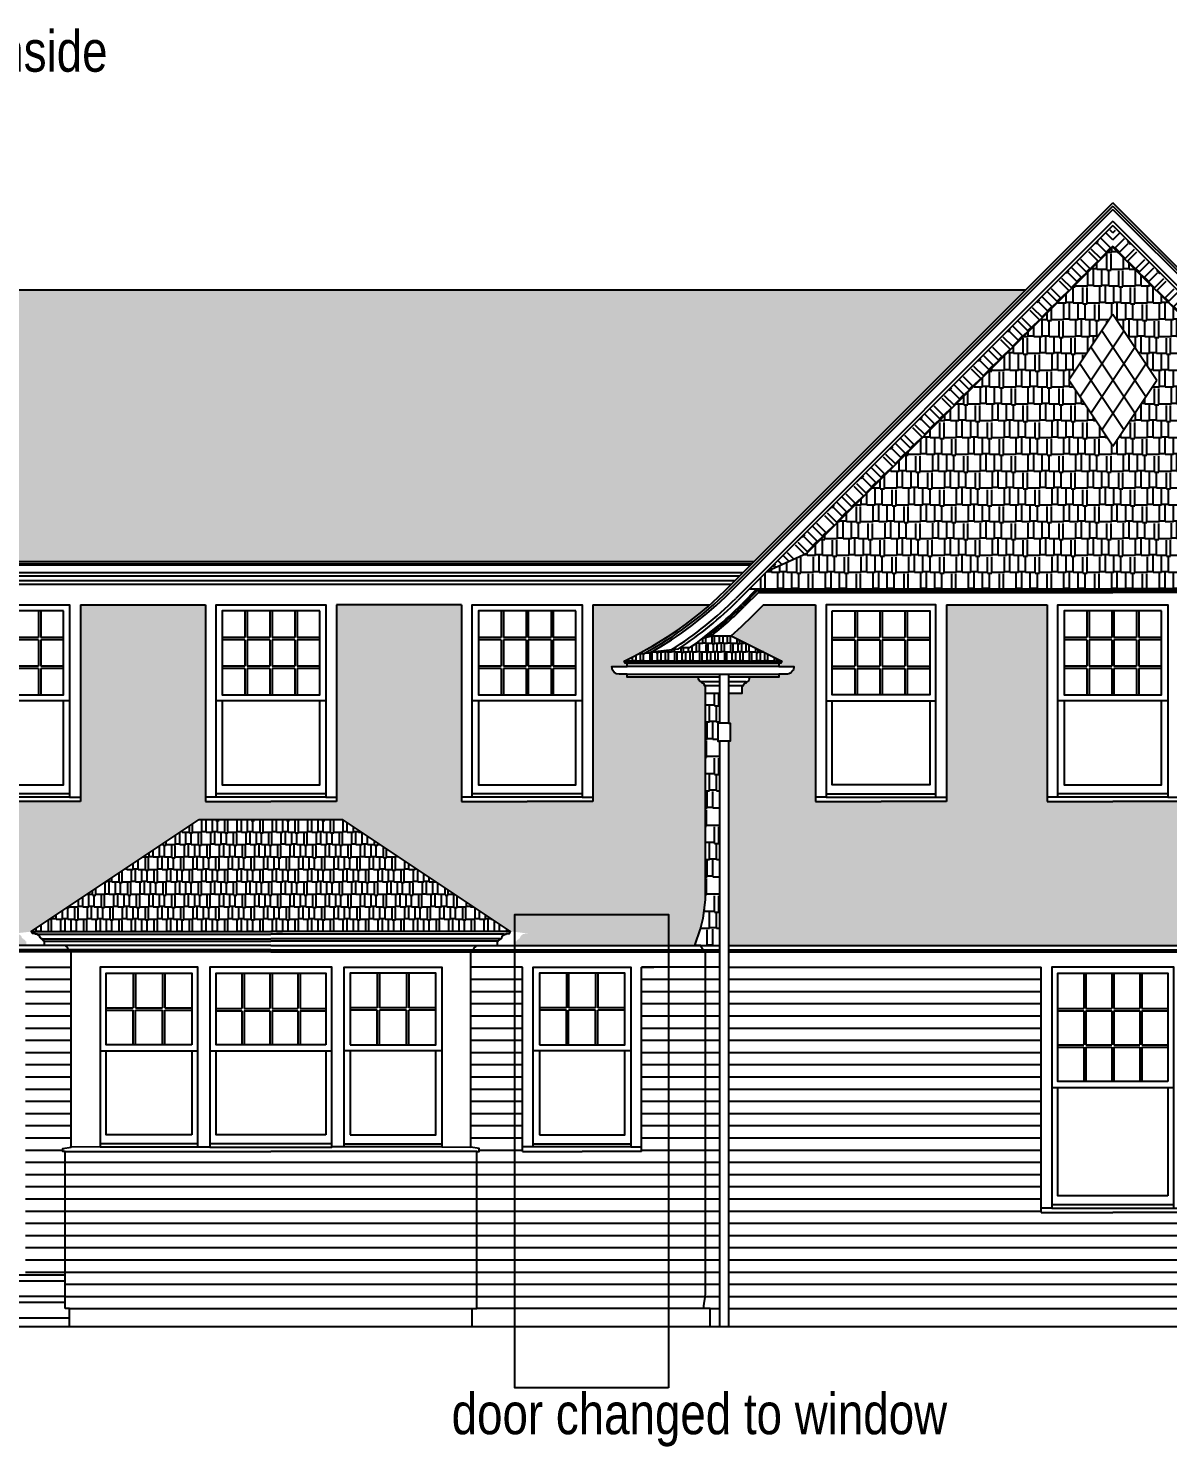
# Model space of a CAD drawing. Header units: inches. Extents: x 1902 to 78711, y -439399 to 11089.
# Drawn here: x 77982.6 to 78356.1, y -2848.3 to -2383.3 of the extents above; entities that cross this region are included whole.
import ezdxf

# ---------------------------------------------------------------- set-up
doc = ezdxf.new("R2010")
doc.units = ezdxf.units.IN
doc.header["$LTSCALE"] = 48
doc.header["$MEASUREMENT"] = 0
doc.layers.add('0_NONPRINT', color=8, linetype='CONTINUOUS', plot=False)
for name, color, linetype in [('1WHITE', 7, 'CONTINUOUS'), ('2MAGENTA', 6, 'CONTINUOUS'), ('3BLUE', 5, 'CONTINUOUS'), ('4CYAN', 4, 'CONTINUOUS'), ('6YELLOW', 2, 'CONTINUOUS'), ('8GREY', 8, 'CONTINUOUS'), ('A-CLEANPRINT', 8, 'CONTINUOUS'), ('A-TEXT', 6, 'CONTINUOUS')]:
    doc.layers.add(name, color=color, linetype=linetype)
doc.styles.add('QUARTER', font='stylu.ttf', dxfattribs={"width": 0.83, "height": 4.5})
pattern_1 = [(0, (78196.3814, -2691.1045), (0, 4), [])]

# ---------------------------------------------------------------- blocks, each defined once
blk = doc.blocks.new('Window- Ds no trim')
at = {"layer": '1WHITE', "ltscale": 0.25}
blk.add_line((20, -58), (-20, -58), dxfattribs=at)
for points in [[(18, -25.5), (-18, -25.5), (-18, -2), (18, -2)], [(18, -55), (-18, -55), (-18, -27.5), (18, -27.5)]]:
    blk.add_lwpolyline(points, close=True, dxfattribs=at)
at = {"layer": '2MAGENTA'}
blk.add_line((-20, -27.5), (20, -27.5), dxfattribs=at)
blk.add_lwpolyline([(-20, -59), (20, -59), (20, 0), (-20, 0)], close=True, dxfattribs=at)
at = {"layer": '8GREY', "ltscale": 0.25}
for p, q in [((-9.56, -2), (-9.56, -13.56)), ((-8.81, -2), (-8.81, -13.56)), ((-0.38, -2), (-0.38, -13.56)), ((0.37, -2), (0.37, -13.56)), ((8.81, -2), (8.81, -13.56)), ((9.56, -2), (9.56, -13.56)), ((-18, -13.56), (-9.56, -13.56)), ((-8.81, -13.56), (-0.38, -13.56)), ((0.37, -13.56), (8.81, -13.56)), ((9.56, -13.56), (18, -13.56)), ((-18, -14.31), (-9.56, -14.31)), ((-9.56, -14.31), (-9.56, -25.5)), ((-8.81, -14.31), (-0.38, -14.31)), ((-8.81, -14.31), (-8.81, -25.5)), ((-0.38, -14.31), (-0.38, -25.5)), ((0.37, -14.31), (8.81, -14.31)), ((0.37, -14.31), (0.37, -25.5)), ((8.81, -14.31), (8.81, -25.5)), ((9.56, -14.31), (18, -14.31)), ((9.56, -14.31), (9.56, -25.5))]:
    blk.add_line(p, q, dxfattribs=at)
blk = doc.blocks.new('Window- Bs No trim')
at = {"layer": '1WHITE'}
for points in [[(-16, -2), (16, -2), (16, -29.5), (-16, -29.5)], [(-16, -31.5), (16, -31.5), (16, -59), (-16, -59)]]:
    blk.add_lwpolyline(points, close=True, dxfattribs=at)
at = {"layer": '2MAGENTA'}
blk.add_line((-18, -31.5), (18, -31.5), dxfattribs=at)
blk.add_lwpolyline([(-18, -63), (18, -63), (18, 0), (-18, 0)], close=True, dxfattribs=at)
at = {"layer": '8GREY', "ltscale": 0.25}
for p, q in [((-8.56, -2), (-8.56, -10.67)), ((-7.81, -2), (-7.81, -10.67)), ((-0.37, -2), (-0.37, -10.67)), ((0.38, -2), (0.38, -10.67)), ((7.81, -2), (7.81, -10.67)), ((8.56, -2), (8.56, -10.67)), ((-16, -10.67), (-8.56, -10.67)), ((-16, -11.42), (-8.56, -11.42)), ((-8.56, -11.42), (-8.56, -20.08)), ((-7.81, -10.67), (-0.37, -10.67)), ((-7.81, -11.42), (-0.37, -11.42)), ((-7.81, -11.42), (-7.81, -20.08)), ((-0.37, -11.42), (-0.37, -20.08)), ((0.38, -10.67), (7.81, -10.67)), ((0.38, -11.42), (7.81, -11.42)), ((0.38, -11.42), (0.38, -20.08)), ((7.81, -11.42), (7.81, -20.08)), ((8.56, -10.67), (16, -10.67)), ((8.56, -11.42), (16, -11.42)), ((8.56, -11.42), (8.56, -20.08)), ((-16, -20.08), (-8.56, -20.08)), ((-16, -20.83), (-8.56, -20.83)), ((-8.56, -20.83), (-8.56, -29.5)), ((-7.81, -20.08), (-0.37, -20.08)), ((-7.81, -20.83), (-0.37, -20.83)), ((-7.81, -20.83), (-7.81, -29.5)), ((-0.37, -20.83), (-0.37, -29.5)), ((0.38, -20.08), (7.81, -20.08)), ((0.38, -20.83), (7.81, -20.83)), ((0.38, -20.83), (0.38, -29.5)), ((7.81, -20.83), (7.81, -29.5)), ((8.56, -20.08), (16, -20.08)), ((8.56, -20.83), (16, -20.83)), ((8.56, -20.83), (8.56, -29.5))]:
    blk.add_line(p, q, dxfattribs=at)
at = {"layer": '8GREY'}
blk.add_line((-18, -62), (18, -62), dxfattribs=at)
blk = doc.blocks.new('Window- Bs')
at = {"layer": '1WHITE'}
for p, q in [((-21.51, 0), (-21.51, -64.5)), ((21.51, 0), (21.51, -64.5)), ((-21.51, -64.5), (0, -64.5)), ((21.51, -64.5), (0, -64.5))]:
    blk.add_line(p, q, dxfattribs=at)
at = {"layer": '8GREY'}
for p, q in [((-18, -63), (-21.5, -63)), ((18, -63), (21.5, -63))]:
    blk.add_line(p, q, dxfattribs=at)
at = {"layer": '8GREY', "extrusion": (0, 0, -1), "zscale": -1}
blk.add_blockref('Window- Bs No trim', (0, 0), dxfattribs=at)
blk = doc.blocks.new('Window- As')
at = {"layer": '1WHITE'}
for p, q in [((-23.5, -80.5), (-23.5, 0)), ((23.5, -80.5), (23.5, 0))]:
    blk.add_line(p, q, dxfattribs=at)
at = {"layer": '1WHITE', "ltscale": 0.25}
for p, q in [((20, -78), (-20, -78)), ((-23.5, -80.5), (0, -80.5)), ((23.5, -80.5), (0, -80.5))]:
    blk.add_line(p, q, dxfattribs=at)
for points in [[(18, -37.5), (-18, -37.5), (-18, -2), (18, -2)], [(18, -75), (-18, -75), (-18, -39.5), (18, -39.5)]]:
    blk.add_lwpolyline(points, close=True, dxfattribs=at)
at = {"layer": '2MAGENTA'}
blk.add_line((-20, -39.5), (20, -39.5), dxfattribs=at)
blk.add_lwpolyline([(-20, -79), (20, -79), (20, 0), (-20, 0)], close=True, dxfattribs=at)
at = {"layer": '8GREY', "ltscale": 0.25}
for p, q in [((-9.56, -2), (-9.56, -13.58)), ((-8.81, -2), (-8.81, -13.58)), ((-0.38, -2), (-0.38, -13.58)), ((0.37, -2), (0.37, -13.58)), ((8.81, -2), (8.81, -13.58)), ((9.56, -2), (9.56, -13.58)), ((-18, -13.58), (-9.56, -13.58)), ((-8.81, -13.58), (-0.38, -13.58)), ((0.37, -13.58), (8.81, -13.58)), ((9.56, -13.58), (18, -13.58)), ((-18, -14.33), (-9.56, -14.33)), ((-9.56, -14.33), (-9.56, -25.54)), ((-8.81, -14.33), (-0.38, -14.33)), ((-8.81, -14.33), (-8.81, -25.54)), ((-0.38, -14.33), (-0.38, -25.54)), ((0.37, -14.33), (8.81, -14.33)), ((0.37, -14.33), (0.37, -25.54)), ((8.81, -14.33), (8.81, -25.54)), ((9.56, -14.33), (18, -14.33)), ((9.56, -14.33), (9.56, -25.54)), ((-18, -25.54), (-9.56, -25.54)), ((-18, -26.29), (-9.56, -26.29)), ((-9.56, -26.29), (-9.56, -37.5)), ((-8.81, -25.54), (-0.38, -25.54)), ((-8.81, -26.29), (-0.38, -26.29)), ((-8.81, -26.29), (-8.81, -37.5)), ((-0.38, -26.29), (-0.38, -37.5)), ((0.37, -25.54), (8.81, -25.54)), ((0.37, -26.29), (8.81, -26.29)), ((0.37, -26.29), (0.37, -37.5)), ((8.81, -26.29), (8.81, -37.5)), ((9.56, -25.54), (18, -25.54)), ((9.56, -26.29), (18, -26.29)), ((9.56, -26.29), (9.56, -37.5)), ((-20, -79), (-23.5, -79)), ((20, -79), (23.5, -79))]:
    blk.add_line(p, q, dxfattribs=at)

msp = doc.modelspace()

# ---------------------------------------------------------------- hatches: boundary and pattern name
at = {"layer": '8GREY'}
h = msp.add_hatch(dxfattribs=at)
h.set_pattern_fill('AR-RSHKE', color=256, scale=0.4, angle=314.9956, style=0)
h.set_pattern_definition([(225.0044, (78386.2904, -2399.841), (-10.60631, -3.8192), [2.4, -2, 2.8, -1.2, 3.6, -1.6]), (225.0044, (78384.452, -2401.3966), (-10.60631, -3.8192), [2, -7.6, 1.6, -2.4]), (225.0044, (78381.412, -2405.1445), (-10.60631, -3.8192), [1.2, -12.4]), (135.0044, (78386.2904, -2399.841), (-0.9904, 5.7982), [4.6, -14.6]), (135.0044, (78384.5935, -2401.538), (-0.9904, 5.7982), [4.5, -14.7]), (135.0044, (78383.1794, -2402.9524), (-0.9904, 5.7982), [4.2, -15]), (135.0044, (78381.4118, -2405.1445), (-0.9904, 5.7982), [4.6, -14.6]), (135.0044, (78380.5633, -2405.993), (-0.9904, 5.7982), [4.6, -14.6]), (135.0044, (78377.8058, -2408.3268), (-0.9904, 5.7982), [4.4, -14.8])])
h.paths.add_polyline_path([(78338.13, -2448), (78338.13, -2455.07), (78237.76, -2555.44), (78224.98, -2561.15)])
h = msp.add_hatch(dxfattribs=at)
h.set_pattern_fill('AR-RSHKE', color=256, scale=0.4, angle=314.9956, style=0)
h.set_pattern_definition([(314.9956, (78289.9735, -2399.841), (10.60631, -3.8192), [2.4, -2, 2.8, -1.2, 3.6, -1.6]), (314.9956, (78291.812, -2401.3966), (10.60631, -3.8192), [2, -7.6, 1.6, -2.4]), (314.9956, (78294.852, -2405.1445), (10.60631, -3.8192), [1.2, -12.4]), (44.9956, (78289.9735, -2399.841), (0.9904, 5.7982), [4.6, -14.6]), (44.9956, (78291.6704, -2401.538), (0.9904, 5.7982), [4.5, -14.7]), (44.9956, (78293.0845, -2402.9524), (0.9904, 5.7982), [4.2, -15]), (44.9956, (78294.852, -2405.1445), (0.9904, 5.7982), [4.6, -14.6]), (44.9956, (78295.7006, -2405.993), (0.9904, 5.7982), [4.6, -14.6]), (44.9956, (78298.458, -2408.3268), (0.9904, 5.7982), [4.4, -14.8])])
h.paths.add_polyline_path([(78338.13, -2448), (78338.13, -2455.07), (78438.5, -2555.44), (78451.28, -2561.15)])
h = msp.add_hatch(dxfattribs=at)
h.set_pattern_fill('AR-RSHKE', color=256, scale=0.46, style=0)
h.set_pattern_definition([(0, (78277.0344, -2567.1466), (11.73, 5.52), [2.76, -2.3, 3.22, -1.38, 4.14, -1.84]), (0, (78279.7944, -2566.9166), (11.73, 5.52), [2.3, -8.74, 1.84, -2.76]), (0, (78285.3144, -2567.4916), (11.73, 5.52), [1.38, -14.26]), (90, (78277.0344, -2567.1466), (-3.91, 5.52), [5.29, -16.79]), (90, (78279.7944, -2567.1466), (-3.91, 5.52), [5.175, -16.905]), (90, (78282.0944, -2567.1466), (-3.91, 5.52), [4.83, -17.25]), (90, (78285.3144, -2567.4916), (-3.91, 5.52), [5.29, -16.79]), (90, (78286.6944, -2567.4916), (-3.91, 5.52), [5.29, -16.79]), (90, (78290.8344, -2567.1466), (-3.91, 5.52), [5.06, -17.02])])
h.paths.add_polyline_path([(78338.13, -2455.07), (78338.13, -2477.07), (78352.55, -2498.7), (78338.13, -2520.34), (78323.71, -2498.7), (78338.13, -2477.07), (78338.13, -2455.07), (78237.76, -2555.44), (78224.98, -2561.15), (78218.98, -2567.15), (78338.13, -2567.15), (78457.28, -2567.15), (78451.28, -2561.15), (78438.5, -2555.44)])
h = msp.add_hatch(dxfattribs=at)
h.set_pattern_fill('AR-RSHKE', color=256, scale=0.312, style=0)
h.set_pattern_definition([(0, (78006.1982, -2558.296), (7.956, 3.744), [1.872, -1.56, 2.184, -0.936, 2.808, -1.248]), (0, (78008.0702, -2558.14), (7.956, 3.744), [1.56, -5.928, 1.248, -1.872]), (0, (78011.8142, -2558.53), (7.956, 3.744), [0.936, -9.672]), (90, (78006.1982, -2558.296), (-2.652, 3.744), [3.588, -11.388]), (90, (78008.0702, -2558.296), (-2.652, 3.744), [3.51, -11.466]), (90, (78009.6302, -2558.296), (-2.652, 3.744), [3.276, -11.7]), (90, (78011.8142, -2558.53), (-2.652, 3.744), [3.588, -11.388]), (90, (78012.7502, -2558.53), (-2.652, 3.744), [3.588, -11.388]), (90, (78015.5582, -2558.296), (-2.652, 3.744), [3.432, -11.544])])
h.paths.add_polyline_path([(78309.51, -2469.2), (77814.75, -2469.2), (77903.85, -2558.3), (78220.41, -2558.3)])
h = msp.add_hatch(dxfattribs=at)
h.set_pattern_fill('AR-RSHKE', color=256, scale=0.47, style=0)
h.set_pattern_definition([(0, (77953.498, -2684.0525), (11.985, 5.64), [2.82, -2.35, 3.29, -1.41, 4.23, -1.88]), (0, (77956.318, -2683.8175), (11.985, 5.64), [2.35, -8.93, 1.88, -2.82]), (0, (77961.958, -2684.405), (11.985, 5.64), [1.41, -14.57]), (90, (77953.4983, -2684.0525), (-3.995, 5.64), [5.405, -17.155]), (90, (77956.3183, -2684.0525), (-3.995, 5.64), [5.2875, -17.2725]), (90, (77958.6683, -2684.0525), (-3.995, 5.64), [4.935, -17.625]), (90, (77961.9583, -2684.405), (-3.995, 5.64), [5.405, -17.155]), (90, (77963.3683, -2684.405), (-3.995, 5.64), [5.405, -17.155]), (90, (77967.5983, -2684.0525), (-3.995, 5.64), [5.17, -17.39])])
h.paths.add_polyline_path([(78038.63, -2642.77), (78085.63, -2642.77), (78140.54, -2679.37), (78146.3, -2680.11), (78145.39, -2680.11), (78145.28, -2680.28), (78144.63, -2680.28), (78144.63, -2680.53), (78144.3, -2680.67), (78144.05, -2680.92), (78143.91, -2681.22), (78143.71, -2681.66), (78143.18, -2681.93), (78143.18, -2682.11), (78142.95, -2682.16), (78142.79, -2682.27), (78142.67, -2682.46), (78142.63, -2682.65), (78142.38, -2682.65), (78142.38, -2684.05), (78201.13, -2684.05), (78202.97, -2678.56), (78203.78, -2675.07), (78204.3, -2671.66), (78204.54, -2669.01), (78204.63, -2667.55), (78204.63, -2598.87), (78204.27, -2598.87), (78204.21, -2598.54), (78204, -2598.21), (78203.68, -2598), (78203.34, -2597.94), (78203.34, -2597.6), (78202.92, -2597.51), (78202.57, -2597.28), (78202.25, -2596.82), (78202.26, -2596.1), (78178.88, -2596.1), (78178.88, -2595.1), (78176.38, -2595.1), (78175.45, -2594.92), (78174.68, -2594.44), (78174.11, -2593.74), (78173.95, -2593.18), (78173.89, -2592.6), (78178.88, -2592.6), (78178.88, -2592.22), (78178.88, -2591.48), (78178.21, -2591.48), (78177.87, -2590.81), (78180.72, -2589.38), (78182.36, -2588.55), (78187.36, -2585.79), (78192.09, -2582.89), (78195.32, -2580.72), (78197.99, -2578.82), (78200.41, -2576.98), (78202.38, -2575.42), (78205.43, -2572.86), (78205.99, -2572.36), (78167.64, -2572.36), (78167.64, -2636.86), (78146.13, -2636.86), (78124.63, -2636.86), (78124.63, -2572.36), (78083.64, -2572.36), (78083.64, -2636.86), (78062.13, -2636.86), (78040.63, -2636.86), (78040.63, -2572.36), (77999.64, -2572.36), (77999.64, -2636.86), (77978.13, -2636.86), (77956.63, -2636.86), (77956.63, -2572.36), (77918.27, -2572.36), (77918.84, -2572.86), (77921.88, -2575.42), (77923.85, -2576.98), (77926.28, -2578.82), (77928.94, -2580.72), (77932.17, -2582.89), (77936.9, -2585.79), (77941.9, -2588.55), (77943.54, -2589.38), (77946.39, -2590.81), (77946.05, -2591.48), (77945.38, -2591.48), (77945.38, -2592.6), (77950.38, -2592.6), (77950.31, -2593.18), (77950.16, -2593.74), (77949.58, -2594.44), (77948.81, -2594.92), (77947.88, -2595.1), (77945.38, -2595.1), (77945.38, -2596.1), (77921.94, -2596.1), (77922.04, -2596.5), (77921.86, -2597.17), (77921.35, -2597.51), (77920.93, -2597.6), (77920.93, -2597.94), (77920.58, -2598), (77920.26, -2598.21), (77920.05, -2598.54), (77919.99, -2598.87), (77919.63, -2598.87), (77919.63, -2598.87), (77919.63, -2667.55), (77919.72, -2669.01), (77919.96, -2671.66), (77920.49, -2675.07), (77921.29, -2678.56), (77923.13, -2684.05), (77981.88, -2684.05), (77981.88, -2682.65), (77981.63, -2682.65), (77981.6, -2682.46), (77981.47, -2682.27), (77981.31, -2682.16), (77981.08, -2682.11), (77981.08, -2681.93), (77980.7, -2681.74), (77980.45, -2681.42), (77980.36, -2681.22), (77980.22, -2680.92), (77979.96, -2680.67), (77979.63, -2680.53), (77979.63, -2680.28), (77978.98, -2680.28), (77977.97, -2680.11), (77983.55, -2679.49)])
h = msp.add_hatch(dxfattribs=at)
h.set_pattern_fill('AR-RSHKE', color=256, scale=0.47, style=0)
h.set_pattern_definition([(0, (78320.528, -2684.0527), (11.985, 5.64), [2.82, -2.35, 3.29, -1.41, 4.23, -1.88]), (0, (78323.348, -2683.8177), (11.985, 5.64), [2.35, -8.93, 1.88, -2.82]), (0, (78328.988, -2684.405), (11.985, 5.64), [1.41, -14.57]), (90, (78320.528, -2684.0527), (-3.995, 5.64), [5.405, -17.155]), (90, (78323.348, -2684.0527), (-3.995, 5.64), [5.2875, -17.2725]), (90, (78325.698, -2684.0527), (-3.995, 5.64), [4.935, -17.625]), (90, (78328.988, -2684.4052), (-3.995, 5.64), [5.405, -17.155]), (90, (78330.398, -2684.4052), (-3.995, 5.64), [5.405, -17.155]), (90, (78334.628, -2684.0527), (-3.995, 5.64), [5.17, -17.39])])
h.paths.add_polyline_path([(78316.63, -2572.36), (78283.64, -2572.36), (78283.64, -2636.86), (78262.13, -2636.86), (78240.63, -2636.86), (78240.63, -2572.36), (78223.62, -2572.36), (78220.14, -2575.83), (78216.43, -2579.4), (78212.97, -2582.49), (78229.6, -2590.81), (78229.26, -2591.48), (78228.59, -2591.48), (78228.59, -2592.6), (78233.59, -2592.6), (78233.55, -2593.04), (78233.46, -2593.41), (78233.3, -2593.77), (78233.05, -2594.15), (78232.72, -2594.5), (78232.38, -2594.75), (78231.96, -2594.95), (78231.52, -2595.07), (78231.09, -2595.1), (78228.59, -2595.1), (78228.59, -2596.1), (78218.94, -2596.1), (78219.03, -2596.42), (78218.95, -2596.88), (78218.75, -2597.22), (78218.42, -2597.48), (78217.92, -2597.6), (78217.92, -2597.94), (78217.64, -2597.98), (78217.26, -2598.21), (78217.05, -2598.55), (78216.99, -2598.87), (78216.63, -2598.87), (78216.63, -2601.35), (78212.13, -2601.35), (78212.13, -2611.1), (78212.63, -2611.1), (78212.63, -2617.1), (78212.13, -2617.1), (78212.13, -2684.05), (78497.26, -2684.05), (78497.26, -2684.05), (78507.64, -2684.05), (78508.38, -2684.54), (78508.79, -2683.91), (78468.51, -2657.18), (78467.88, -2656.76), (78468.3, -2656.14), (78471.63, -2658.35), (78471.63, -2601.35), (78459.63, -2601.35), (78459.63, -2598.87), (78459.28, -2598.87), (78459.22, -2598.55), (78459, -2598.21), (78458.63, -2597.98), (78458.34, -2597.94), (78458.34, -2597.6), (78457.84, -2597.48), (78457.51, -2597.22), (78457.32, -2596.88), (78457.25, -2596.5), (78457.27, -2596.32), (78457.33, -2596.1), (78447.67, -2596.1), (78447.67, -2595.1), (78445.17, -2595.1), (78444.75, -2595.07), (78444.31, -2594.95), (78443.89, -2594.75), (78443.55, -2594.5), (78443.21, -2594.15), (78442.96, -2593.77), (78442.8, -2593.41), (78442.71, -2593.04), (78442.67, -2592.6), (78447.67, -2592.6), (78447.67, -2591.48), (78447, -2591.48), (78446.67, -2590.81), (78463.3, -2582.49), (78459.83, -2579.4), (78456.12, -2575.83), (78452.65, -2572.36), (78435.64, -2572.36), (78435.64, -2636.86), (78414.13, -2636.86), (78392.63, -2636.86), (78392.63, -2572.36), (78359.64, -2572.36), (78359.64, -2636.86), (78338.13, -2636.86), (78316.63, -2636.86)])
h.paths.add_polyline_path([(78507.66, -2684.06), (78490.12, -2678.43), (78468.52, -2664.1), (78468.52, -2658.09)], flags=17)
h = msp.add_hatch(dxfattribs=at)
h.set_pattern_fill('AR-RSHKE', color=256, scale=0.24, style=0)
h.set_pattern_definition([(180, (79448.0904, -2590.805), (-6.12, 2.88), [1.44, -1.2, 1.68, -0.72, 2.16, -0.96]), (180, (79446.6504, -2590.685), (-6.12, 2.88), [1.2, -4.56, 0.96, -1.44]), (180, (79443.7704, -2590.985), (-6.12, 2.88), [0.72, -7.44]), (90, (79448.0904, -2590.805), (2.04, 2.88), [2.76, -8.76]), (90, (79446.6504, -2590.805), (2.04, 2.88), [2.7, -8.82]), (90, (79445.4504, -2590.805), (2.04, 2.88), [2.52, -9]), (90, (79443.7704, -2590.985), (2.04, 2.88), [2.76, -8.76]), (90, (79443.0504, -2590.985), (2.04, 2.88), [2.76, -8.76]), (90, (79440.8904, -2590.805), (2.04, 2.88), [2.64, -8.88])])
edge = h.paths.add_edge_path()
edge.add_arc((78127.72, -2483.41), 123.75, 303.3635, 303.5926)
edge.add_line((78196.19, -2586.49), (78199.3, -2586.49))
edge.add_arc((78127.72, -2483.41), 125.5, 304.7771, 307.2174)
edge.add_line((78203.62, -2583.35), (78206.25, -2582.73))
edge.add_arc((78127.72, -2483.41), 126.62, 308.3338, 308.5107)
edge.add_line((78206.56, -2582.49), (78212.97, -2582.49))
edge.add_line((78212.97, -2582.49), (78229.6, -2590.81))
edge.add_line((78229.6, -2590.81), (78177.87, -2590.81))
edge.add_line((78177.87, -2590.81), (78182.69, -2588.37))
edge.add_line((78182.69, -2588.37), (78184.32, -2588.37))
edge.add_arc((78127.72, -2483.41), 119.25, 298.3358, 298.5878)
edge.add_line((78184.78, -2588.12), (78186.33, -2588.12))
edge.add_arc((78127.72, -2483.41), 120, 299.238, 299.5719)
edge.add_line((78186.94, -2587.77), (78195.77, -2586.76))
h = msp.add_hatch(dxfattribs=at)
h.set_pattern_fill('AR-RSHKE', color=256, scale=0.47, style=0)
h.set_pattern_definition([(0, (78207.0286, -2684.0526), (11.985, 5.64), [2.82, -2.35, 3.29, -1.41, 4.23, -1.88]), (0, (78209.8486, -2683.8176), (11.985, 5.64), [2.35, -8.93, 1.88, -2.82]), (0, (78215.4886, -2684.405), (11.985, 5.64), [1.41, -14.57]), (90, (78207.0286, -2684.0526), (-3.995, 5.64), [5.405, -17.155]), (90, (78209.8486, -2684.0526), (-3.995, 5.64), [5.2875, -17.2725]), (90, (78212.1986, -2684.0526), (-3.995, 5.64), [4.935, -17.625]), (90, (78215.4886, -2684.405), (-3.995, 5.64), [5.405, -17.155]), (90, (78216.8986, -2684.405), (-3.995, 5.64), [5.405, -17.155]), (90, (78221.1286, -2684.0526), (-3.995, 5.64), [5.17, -17.39])])
h.paths.add_polyline_path([(78209.13, -2617.1), (78208.63, -2617.1), (78208.63, -2611.1), (78209.13, -2611.1), (78209.13, -2601.35), (78204.63, -2601.35), (78204.63, -2667.55), (78204.54, -2669.01), (78204.3, -2671.66), (78203.78, -2675.07), (78202.97, -2678.56), (78201.13, -2684.05), (78209.13, -2684.05)])
h = msp.add_hatch(dxfattribs=at)
h.set_pattern_fill('AR-RSHKE,_O', color=256, scale=0.34)
h.set_pattern_definition([(0, (78063.9903, -2679.4885), (8.67, 4.08), [2.04, -1.7, 2.38, -1.02, 3.06, -1.36]), (0, (78066.0303, -2679.3185), (8.67, 4.08), [1.7, -6.46, 1.36, -2.04]), (0, (78070.1103, -2679.7435), (8.67, 4.08), [1.02, -10.54]), (90, (78063.9903, -2679.4885), (-2.89, 4.08), [3.91, -12.41]), (90, (78066.0303, -2679.4885), (-2.89, 4.08), [3.825, -12.495]), (90, (78067.7303, -2679.4885), (-2.89, 4.08), [3.57, -12.75]), (90, (78070.1103, -2679.7435), (-2.89, 4.08), [3.91, -12.41]), (90, (78071.1303, -2679.7435), (-2.89, 4.08), [3.91, -12.41]), (90, (78074.1903, -2679.4885), (-2.89, 4.08), [3.74, -12.58])])
h.paths.add_polyline_path([(78085.63, -2642.77), (78038.63, -2642.77), (77983.55, -2679.49), (78062.13, -2679.49), (78140.54, -2679.37)])
h = msp.add_hatch(dxfattribs=at)
h.set_pattern_fill('_USER', color=256, scale=4, style=0, pattern_type=0)
h.set_pattern_definition(pattern_1)
h.paths.add_polyline_path([(77938.63, -2691.11), (77919.63, -2691.11), (77919.63, -2691.11), (77919.63, -2792.11), (77938.63, -2792.11), (77938.63, -2789.1)])
h.paths.add_polyline_path([(77996.63, -2691.11), (77981.63, -2691.11), (77981.63, -2789.1), (77981.63, -2792.11), (77994.63, -2792.11), (77994.63, -2751.6), (77993.88, -2751.6), (77993.88, -2750.6), (77996.63, -2750.11)])
h = msp.add_hatch(dxfattribs=at)
h.set_pattern_fill('_USER', color=256, scale=4, style=0, pattern_type=0)
h.set_pattern_definition(pattern_1)
h.paths.add_polyline_path([(78204.63, -2691.11), (78183.63, -2691.1), (78183.63, -2751.6), (78164.13, -2751.61), (78144.63, -2751.6), (78144.63, -2691.11), (78127.63, -2691.11), (78127.64, -2750.11), (78130.38, -2750.6), (78130.38, -2751.6), (78129.63, -2751.6), (78129.63, -2803.1), (78203.88, -2803.1), (78204.13, -2801.41), (78204.44, -2799.35), (78204.63, -2798.08)])
h = msp.add_hatch(dxfattribs=at)
h.set_pattern_fill('_USER', color=256, scale=4, style=0, pattern_type=0)
h.set_pattern_definition([(0, (78227.2147, -2691.105), (0, 4), [])])
h.paths.add_polyline_path([(78209.13, -2691.11), (78204.63, -2691.11), (78204.63, -2784.08), (78204.36, -2785.9), (78204.63, -2798.08), (78203.88, -2803.1), (78209.13, -2803.1)])
h.paths.add_polyline_path([(78314.63, -2691.11), (78212.13, -2691.11), (78212.13, -2803.1), (78338.13, -2803.1), (78338.13, -2771.61), (78314.63, -2771.61)])
h.paths.add_polyline_path([(78495.63, -2691.11), (78361.63, -2691.11), (78361.63, -2771.61), (78338.13, -2771.61), (78338.13, -2803.1), (78495.63, -2803.1)])
h = msp.add_hatch(dxfattribs=at)
h.set_pattern_fill('_USER', color=256, scale=4, style=0, pattern_type=0)
h.set_pattern_definition(pattern_1)
h.paths.add_polyline_path([(78129.63, -2751.6), (78062.13, -2751.6), (77994.63, -2751.6), (77994.63, -2779.34), (77994.63, -2783.36), (77994.63, -2786.74), (77994.63, -2803.1), (78129.63, -2803.1), (78135.63, -2787.3), (78135.91, -2785.9), (78135.62, -2783.97)])

# ---------------------------------------------------------------- linework, layer by layer
at = {"layer": '0_NONPRINT'}
for q in [(78237.76, -2555.44), (78438.5, -2555.44)]:
    msp.add_line((78338.13, -2455.07), q, dxfattribs=at)
at = {"layer": '1WHITE'}
for p, q in [((78338.13, -2442.69), (78212.57, -2568.26)), ((78338.13, -2442.69), (78463.7, -2568.26)), ((78338.13, -2448), (78215.22, -2570.91)), ((78338.13, -2448), (78461.04, -2570.91)), ((78224.98, -2561.15), (78237.76, -2555.44)), ((78220.41, -2558.3), (77903.85, -2558.3)), ((77911.18, -2565.62), (78213.08, -2565.62)), ((78221.93, -2568.27), (78217.25, -2572.94)), ((78221.93, -2568.27), (78338.13, -2568.27)), ((78454.34, -2568.27), (78338.13, -2568.27)), ((77999.64, -2572.36), (78040.63, -2572.36)), ((78124.63, -2572.36), (78083.64, -2572.36)), ((78167.64, -2572.36), (78205.99, -2572.36)), ((78206.25, -2582.73), (78203.62, -2583.35)), ((78206.56, -2582.49), (78212.97, -2582.49)), ((78184.32, -2588.37), (78182.69, -2588.37)), ((78184.78, -2588.12), (78186.33, -2588.12)), ((78186.94, -2587.77), (78195.77, -2586.76)), ((78199.3, -2586.49), (78196.19, -2586.49)), ((78177.87, -2590.81), (78229.6, -2590.81)), ((78178.88, -2591.48), (78228.59, -2591.48)), ((78209.13, -2598.87), (78204.63, -2598.87)), ((78216.63, -2598.87), (78212.13, -2598.87)), ((78038.63, -2642.77), (78085.63, -2642.77)), ((77983.55, -2679.49), (78062.13, -2679.49)), ((77985.63, -2680.28), (78062.13, -2680.28)), ((77987.88, -2682.65), (78062.13, -2682.65)), ((78140.71, -2679.49), (78062.13, -2679.49)), ((78138.63, -2680.28), (78062.13, -2680.28)), ((78136.38, -2682.65), (78062.13, -2682.65)), ((78062.13, -2686.1), (77915.13, -2686.1)), ((78062.13, -2686.1), (77915.13, -2686.1)), ((78062.13, -2686.1), (78209.13, -2686.1)), ((78062.13, -2686.1), (78209.13, -2686.1)), ((78212.13, -2686.1), (78495.63, -2686.1)), ((78212.13, -2686.1), (78495.63, -2686.1)), ((77981.63, -2691.11), (77996.63, -2691.11)), ((78144.63, -2691.11), (78127.63, -2691.11)), ((78144.63, -2751.6), (78144.63, -2691.1)), ((78209.13, -2691.11), (78183.63, -2691.1)), ((78183.63, -2751.6), (78183.63, -2691.1)), ((78212.13, -2691.11), (78314.63, -2691.11)), ((77994.63, -2751.6), (78062.13, -2751.6)), ((78006.13, -2750.1), (77996.63, -2750.11)), ((78038.13, -2750.1), (78042.13, -2750.1)), ((78129.63, -2751.6), (78062.13, -2751.6)), ((78086.13, -2750.1), (78082.13, -2750.1)), ((78118.13, -2750.1), (78127.64, -2750.11)), ((77994.63, -2794.11), (77919.63, -2794.11)), ((77994.63, -2801.11), (77919.63, -2801.11)), ((78203.88, -2803.1), (78129.63, -2803.1)), ((78206.13, -2803.1), (78209.13, -2803.1)), ((78212.13, -2803.1), (78494.13, -2803.1))]:
    msp.add_line(p, q, dxfattribs=at)
at = {"layer": '1WHITE', "ltscale": 0.25}
for p, q in [((78038.13, -2749.1), (78006.13, -2749.1)), ((78086.13, -2749.1), (78118.13, -2749.1)), ((78144.63, -2751.6), (78164.13, -2751.61)), ((78148.13, -2749.1), (78180.13, -2749.1)), ((78183.63, -2751.6), (78164.13, -2751.61))]:
    msp.add_line(p, q, dxfattribs=at)
at = {"layer": '1WHITE'}
for points in [[(78212.97, -2582.49), (78216.43, -2579.4), (78220.14, -2575.83), (78223.62, -2572.36), (78240.63, -2572.36)], [(78283.64, -2572.36), (78316.63, -2572.36)], [(78212.13, -2601.35), (78216.63, -2601.35), (78216.63, -2598.87), (78216.99, -2598.87), (78217.05, -2598.55), (78217.26, -2598.21), (78217.64, -2597.98), (78217.92, -2597.94), (78217.92, -2597.6), (78218.42, -2597.48), (78218.75, -2597.22), (78218.95, -2596.88), (78219.01, -2596.5), (78219, -2596.32), (78218.94, -2596.1)], [(78204.63, -2601.35), (78209.13, -2601.35)]]:
    msp.add_lwpolyline(points, dxfattribs=at)
at = {"layer": '1WHITE', "ltscale": 0.25}
for points in [[(78036.13, -2716.6), (78008.13, -2716.6), (78008.13, -2693.11), (78036.13, -2693.11)], [(78088.13, -2716.6), (78116.13, -2716.6), (78116.13, -2693.11), (78088.13, -2693.11)], [(78150.13, -2716.6), (78178.13, -2716.6), (78178.13, -2693.11), (78150.13, -2693.11)], [(78036.13, -2746.1), (78008.13, -2746.1), (78008.13, -2718.6), (78036.13, -2718.6)], [(78088.13, -2746.1), (78116.13, -2746.1), (78116.13, -2718.6), (78088.13, -2718.6)], [(78150.13, -2746.1), (78178.13, -2746.1), (78178.13, -2718.6), (78150.13, -2718.6)]]:
    msp.add_lwpolyline(points, close=True, dxfattribs=at)
at = {"layer": '1WHITE'}
for radius, start in [(120, 299.238), (123.75, 303.3635), (126.62, 308.3338)]:
    msp.add_arc((78127.72, -2483.41), radius, start, 315, dxfattribs=at)
at = {"layer": '2MAGENTA', "ltscale": 0.25}
for p, q in [((78219.35, -2559.35), (77904.91, -2559.35)), ((78216.85, -2561.86), (77907.41, -2561.85)), ((78228.59, -2592.6), (78178.88, -2592.6)), ((78178.88, -2595.1), (78228.59, -2595.1)), ((77994.63, -2792.11), (77919.63, -2792.11)), ((77994.63, -2799.11), (77919.63, -2799.11))]:
    msp.add_line(p, q, dxfattribs=at)
at = {"layer": '2MAGENTA'}
for p, q in [((78221.46, -2567.15), (78216.46, -2572.15)), ((78218.98, -2567.15), (78338.13, -2567.15)), ((78457.28, -2567.15), (78338.13, -2567.15)), ((78062.13, -2684.05), (77915.13, -2684.05)), ((78062.13, -2684.05), (78209.13, -2684.05)), ((78212.13, -2684.05), (78497.26, -2684.05)), ((78006.13, -2718.6), (78038.13, -2718.6)), ((78118.13, -2718.6), (78086.13, -2718.6)), ((78180.13, -2718.6), (78148.13, -2718.6)), ((77996.13, -2803.1), (78128.13, -2803.1))]:
    msp.add_line(p, q, dxfattribs=at)
for points in [[(78209.13, -2595.1), (78209.13, -2611.1), (78208.63, -2611.1), (78208.63, -2617.1), (78209.13, -2617.1), (78209.13, -2809.11)], [(78212.13, -2595.1), (78212.13, -2611.1), (78212.63, -2611.1), (78212.63, -2617.1), (78212.13, -2617.1), (78212.13, -2809.11)]]:
    msp.add_lwpolyline(points, dxfattribs=at)
for points in [[(78006.13, -2750.1), (78038.13, -2750.1), (78038.13, -2691.11), (78006.13, -2691.11)], [(78118.13, -2750.1), (78086.13, -2750.1), (78086.13, -2691.11), (78118.13, -2691.11)], [(78180.13, -2750.1), (78148.13, -2750.1), (78148.13, -2691.11), (78180.13, -2691.11)]]:
    msp.add_lwpolyline(points, close=True, dxfattribs=at)
msp.add_arc((78127.72, -2483.41), 125.5, 304.7771, 315, dxfattribs=at)
at = {"layer": '3BLUE'}
for p, q in [((77908.41, -2562.85), (78215.85, -2562.86)), ((78209.13, -2596.1), (78202.32, -2596.1)), ((78216.94, -2596.1), (78212.13, -2596.1)), ((77918.13, -2806.1), (77996.13, -2806.1))]:
    msp.add_line(p, q, dxfattribs=at)
msp.add_lwpolyline([(78212.97, -2582.49), (78229.6, -2590.81), (78229.26, -2591.48), (78228.59, -2591.48), (78228.59, -2592.6), (78233.59, -2592.6), (78233.55, -2593.04), (78233.46, -2593.41), (78233.3, -2593.77), (78233.05, -2594.15), (78232.72, -2594.5), (78232.38, -2594.75), (78231.96, -2594.95), (78231.52, -2595.07), (78231.09, -2595.1), (78228.59, -2595.1), (78228.59, -2596.1), (78216.94, -2596.1)], dxfattribs=at)
at = {"layer": '4CYAN'}
msp.add_line((78309.51, -2469.2), (77814.75, -2469.2), dxfattribs=at)
for points in [[(78204.63, -2691.11), (78204.63, -2686.1), (78204.63, -2686.1), (78204.44, -2686.1), (78204.4, -2685.93), (78204.31, -2685.79), (78204.15, -2685.69), (78204.01, -2685.69), (78204.01, -2685.51), (78203.88, -2685.45), (78203.74, -2685.36), (78203.57, -2685.11), (78203.51, -2684.93), (78203.43, -2684.71), (78203.32, -2684.54), (78203.13, -2684.41), (78203.01, -2684.35), (78203.01, -2684.05), (78201.13, -2684.05), (78202.97, -2678.56), (78203.78, -2675.07), (78204.3, -2671.66), (78204.54, -2669.01), (78204.63, -2667.55), (78204.63, -2598.87), (78204.63, -2598.87), (78204.63, -2598.87), (78204.63, -2598.87), (78204.27, -2598.87), (78204.21, -2598.54), (78204, -2598.21), (78203.68, -2598), (78203.34, -2597.94), (78203.34, -2597.6), (78202.92, -2597.51), (78202.57, -2597.28), (78202.35, -2596.97), (78202.25, -2596.62), (78202.26, -2596.36), (78202.32, -2596.1), (78178.88, -2596.1), (78178.88, -2595.1), (78176.38, -2595.1), (78175.45, -2594.92), (78174.68, -2594.44), (78174.11, -2593.74), (78173.95, -2593.18), (78173.89, -2592.6), (78178.88, -2592.6), (78178.88, -2592.22), (78178.88, -2591.48), (78178.21, -2591.48), (78177.87, -2590.81), (78180.72, -2589.38), (78182.36, -2588.55), (78187.36, -2585.79), (78192.09, -2582.89), (78195.32, -2580.72), (78197.99, -2578.82), (78200.41, -2576.98), (78202.38, -2575.42), (78205.43, -2572.86), (78208.79, -2569.83), (78211.52, -2567.18), (78338.13, -2440.57)], [(78464.74, -2567.18), (78338.13, -2440.57)], [(77987.88, -2684.05), (77987.88, -2682.65), (77987.63, -2682.65), (77987.6, -2682.46), (77987.47, -2682.27), (77987.31, -2682.16), (77987.09, -2682.11), (77987.09, -2681.91), (77986.91, -2681.84), (77986.7, -2681.74), (77986.45, -2681.42), (77986.36, -2681.22), (77986.22, -2680.92), (77985.96, -2680.67), (77985.63, -2680.53), (77985.63, -2680.28), (77984.98, -2680.28), (77984.87, -2680.11), (77983.97, -2680.11), (77983.55, -2679.49), (78038.63, -2642.77)], [(78136.38, -2684.05), (78136.38, -2682.65), (78136.63, -2682.65), (78136.66, -2682.46), (78136.79, -2682.27), (78136.95, -2682.16), (78137.18, -2682.11), (78137.18, -2681.91), (78137.35, -2681.84), (78137.56, -2681.74), (78137.81, -2681.42), (78137.9, -2681.22), (78138.04, -2680.92), (78138.3, -2680.67), (78138.63, -2680.53), (78138.63, -2680.28), (78139.28, -2680.28), (78139.39, -2680.11), (78140.29, -2680.11), (78140.71, -2679.49), (78085.63, -2642.77)], [(77994.63, -2751.6), (77993.88, -2751.6), (77993.88, -2750.6), (77996.63, -2750.11), (77996.63, -2686.1), (77996.44, -2686.1), (77996.41, -2685.95), (77996.31, -2685.8), (77996.17, -2685.7), (77996.01, -2685.67), (77996.01, -2685.51), (77995.75, -2685.37), (77995.6, -2685.17), (77995.51, -2684.93), (77995.43, -2684.71), (77995.19, -2684.44), (77995.01, -2684.35), (77995.01, -2684.05), (77987.88, -2684.05)], [(78129.63, -2751.6), (78130.38, -2751.6), (78130.38, -2750.6), (78127.64, -2750.11), (78127.63, -2686.1), (78127.82, -2686.1), (78127.85, -2685.95), (78127.95, -2685.8), (78128.1, -2685.7), (78128.25, -2685.67), (78128.25, -2685.51), (78128.51, -2685.37), (78128.66, -2685.17), (78128.75, -2684.93), (78128.83, -2684.71), (78129.08, -2684.44), (78129.26, -2684.35), (78129.26, -2684.05), (78136.38, -2684.05)], [(78206.13, -2809.11), (78206.13, -2803.1), (78203.88, -2803.1), (78204.13, -2801.41), (78204.44, -2799.35), (78204.63, -2798.08), (78204.63, -2691.11)], [(77994.63, -2803.1), (77994.63, -2751.6)], [(78129.63, -2803.1), (78129.63, -2751.6)], [(77996.13, -2809.11), (77996.13, -2803.1), (77994.63, -2803.1)], [(78128.13, -2809.11), (78128.13, -2803.1), (78129.63, -2803.1)]]:
    msp.add_lwpolyline(points, dxfattribs=at)
at = {"layer": '6YELLOW'}
msp.add_line((78542.76, -2809.11), (77654.13, -2809.11), dxfattribs=at)
at = {"layer": '8GREY'}
for p, q in [((78338.13, -2446.61), (78214.53, -2570.22)), ((78338.13, -2446.61), (78461.74, -2570.22)), ((78338.13, -2477.07), (78323.71, -2498.7)), ((78338.13, -2477.07), (78352.55, -2498.7)), ((78327.32, -2504.11), (78341.74, -2482.48)), ((78348.95, -2504.11), (78334.53, -2482.48)), ((78330.92, -2509.52), (78345.34, -2487.89)), ((78345.34, -2509.52), (78330.92, -2487.89)), ((78341.74, -2514.93), (78327.32, -2493.3)), ((78334.53, -2514.93), (78348.95, -2493.3)), ((78338.13, -2520.34), (78323.71, -2498.7)), ((78338.13, -2520.34), (78352.55, -2498.7)), ((77909.91, -2564.35), (78214.36, -2564.35)), ((78209.13, -2597.6), (78203.34, -2597.6)), ((78217.92, -2597.6), (78212.13, -2597.6)), ((78212.13, -2611.1), (78209.13, -2611.1)), ((78212.13, -2617.1), (78209.13, -2617.1)), ((77987.09, -2681.91), (78062.13, -2681.91)), ((78137.18, -2681.91), (78062.13, -2681.91)), ((78062.13, -2685.51), (77915.13, -2685.51)), ((78062.13, -2685.51), (77915.13, -2685.51)), ((78062.13, -2685.51), (78209.13, -2685.51)), ((78062.13, -2685.51), (78209.13, -2685.51)), ((78212.13, -2685.51), (78496.26, -2685.51)), ((78212.13, -2685.51), (78496.26, -2685.51))]:
    msp.add_line(p, q, dxfattribs=at)
at = {"layer": '8GREY', "ltscale": 0.25}
for p, q in [((78016.97, -2693.11), (78016.97, -2704.48)), ((78017.72, -2693.11), (78017.72, -2704.48)), ((78026.55, -2693.11), (78026.55, -2704.48)), ((78027.3, -2693.11), (78027.3, -2704.48)), ((78096.97, -2693.11), (78096.97, -2704.48)), ((78097.72, -2693.11), (78097.72, -2704.48)), ((78106.55, -2693.11), (78106.55, -2704.48)), ((78107.3, -2693.11), (78107.3, -2704.48)), ((78158.97, -2693.11), (78158.97, -2704.48)), ((78159.72, -2693.11), (78159.72, -2704.48)), ((78168.55, -2693.11), (78168.55, -2704.48)), ((78169.3, -2693.11), (78169.3, -2704.48)), ((78008.13, -2704.48), (78016.97, -2704.48)), ((78008.13, -2705.23), (78016.97, -2705.23)), ((78016.97, -2716.6), (78016.97, -2705.23)), ((78017.72, -2704.48), (78026.55, -2704.48)), ((78017.72, -2705.23), (78026.55, -2705.23)), ((78017.72, -2716.6), (78017.72, -2705.23)), ((78026.55, -2716.6), (78026.55, -2705.23)), ((78027.3, -2704.48), (78036.13, -2704.48)), ((78027.3, -2705.23), (78036.13, -2705.23)), ((78027.3, -2716.6), (78027.3, -2705.23)), ((78096.97, -2704.48), (78088.13, -2704.48)), ((78096.97, -2705.23), (78088.13, -2705.23)), ((78096.97, -2716.6), (78096.97, -2705.23)), ((78106.55, -2704.48), (78097.72, -2704.48)), ((78106.55, -2705.23), (78097.72, -2705.23)), ((78097.72, -2716.6), (78097.72, -2705.23)), ((78106.55, -2716.6), (78106.55, -2705.23)), ((78116.13, -2704.48), (78107.3, -2704.48)), ((78116.13, -2705.23), (78107.3, -2705.23)), ((78107.3, -2716.6), (78107.3, -2705.23)), ((78158.97, -2704.48), (78150.13, -2704.48)), ((78158.97, -2705.23), (78150.13, -2705.23)), ((78158.97, -2716.6), (78158.97, -2705.23)), ((78168.55, -2704.48), (78159.72, -2704.48)), ((78168.55, -2705.23), (78159.72, -2705.23)), ((78159.72, -2716.6), (78159.72, -2705.23)), ((78168.55, -2716.6), (78168.55, -2705.23)), ((78178.13, -2704.48), (78169.3, -2704.48)), ((78178.13, -2705.23), (78169.3, -2705.23)), ((78169.3, -2716.6), (78169.3, -2705.23)), ((78148.13, -2750.1), (78144.63, -2750.1)), ((78180.13, -2750.1), (78183.63, -2750.1))]:
    msp.add_line(p, q, dxfattribs=at)
at = {"layer": '8GREY'}
msp.add_arc((78127.72, -2483.41), 122.77, 302.4454, 315, dxfattribs=at)
at = {"layer": 'A-CLEANPRINT'}
for p, q in [((78338.13, -2441.63), (78212.04, -2567.73)), ((78338.13, -2441.63), (78464.23, -2567.73)), ((78219.74, -2558.97), (77904.53, -2558.97)), ((78221.68, -2567.69), (78216.84, -2572.53)), ((78221.68, -2567.69), (78338.13, -2567.69)), ((78454.58, -2567.69), (78338.13, -2567.69))]:
    msp.add_line(p, q, dxfattribs=at)
for radius, start in [(119.25, 298.3358), (126.04, 307.7621)]:
    msp.add_arc((78127.72, -2483.41), radius, start, 315, dxfattribs=at)
at = {"layer": 'A-TEXT', "color": 1}
msp.add_lwpolyline([(78192.44, -2829.07), (78142.04, -2829.07), (78142.04, -2673.87), (78192.44, -2673.87)], close=True, dxfattribs=at)

# ---------------------------------------------------------------- block references
at = {"layer": '1WHITE'}
msp.add_blockref('Window- Ds no trim', (78062.13, -2691.11), dxfattribs=at)
at = {"layer": '1WHITE', "rotation": 0.0001454705430141488}
msp.add_blockref('Window- As', (78338.13, -2691.11), dxfattribs=at)
at = {"layer": '8GREY'}
for p in [(77978.13, -2572.36), (78062.13, -2572.36), (78146.13, -2572.36), (78338.13, -2572.36)]:
    msp.add_blockref('Window- Bs', p, dxfattribs=at)
at = {"layer": '8GREY', "xscale": -1}
msp.add_blockref('Window- Bs', (78262.13, -2572.36), dxfattribs=at)

# ---------------------------------------------------------------- texts
at = {"layer": 'A-TEXT', "color": 1, "char_height": 13.5, "attachment_point": 1, "style": 'QUARTER'}
for s, insert in [('chimney pushed inside of house', (77856.13, -2384.06)), ('door changed to window', (78121.37, -2830.78))]:
    msp.add_mtext_dynamic_manual_height_columns(s, width=168.2609, gutter_width=22.5, heights=[0], dxfattribs=dict(at, insert=insert))

doc.saveas('drawing.dxf')
